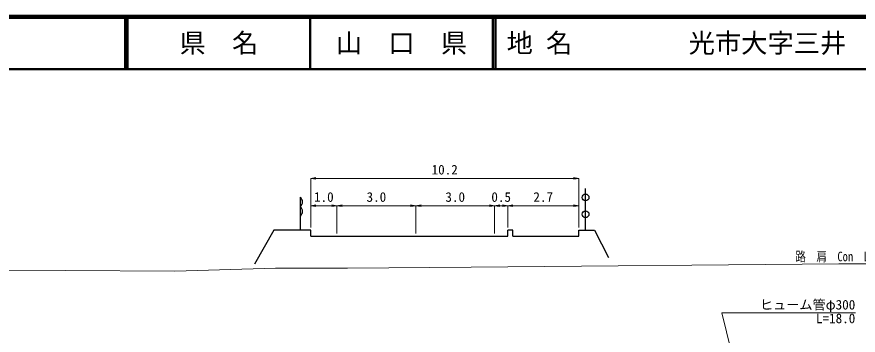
# Model space of a CAD drawing. Units: millimetres at full size, sheet at 1:1000, with parts at other scales. Extents: x 40000 to 680000, y 20000 to 380000.
# Drawn here: x 277160 to 437290, y 319331 to 380000 of the extents above; entities that cross this region are included whole.
import ezdxf
from ezdxf.enums import TextEntityAlignment as Align

# ---------------------------------------------------------------- set-up
doc = ezdxf.new("R2010")
doc.units = ezdxf.units.MM
doc.header["$LTSCALE"] = 1000
for name, color, linetype, lineweight in [('M-BGD', 7, 'Continuous', 25), ('M-STR-HTXT', 7, 'Continuous', 13), ('M-TTL', 2, 'Continuous', 140), ('M-TTL-LINE', 7, 'Continuous', 50)]:
    doc.layers.add(name, color=color, linetype=linetype, lineweight=lineweight)
doc.layers.add('M-TTL-TXT', color=7, linetype='Continuous')
doc.styles.add('ＭＳ ゴシック', font='')
doc.styles.get('ＭＳ ゴシック').set_extended_font_data('MS Gothic')

# ---------------------------------------------------------------- blocks, each defined once
blk = doc.blocks.new('open_arrow')
at = {"color": 0, "linetype": 'Continuous', "lineweight": -2}
blk.add_lwpolyline([(7.5, 1.25), (0, 0), (7.5, -1.25)], dxfattribs=at)

msp = doc.modelspace()

# ---------------------------------------------------------------- linework, layer by layer
at = {"layer": 'M-BGD'}
for p, q in [((385402, 339356), (385402, 347301)), ((331134, 339356), (331134, 345620)), ((370593, 338230), (370593, 339356)), ((371593, 339356), (370593, 339356)), ((371593, 338230), (371593, 339356)), ((371593, 338230), (384093, 338230)), ((387082, 339356), (389764, 334154))]:
    msp.add_line(p, q, dxfattribs=at)
for points in [[(329174, 339356), (326050, 339356), (322400, 332892)], [(333093, 338230), (333093, 339356), (329174, 339356)], [(333093, 338230), (338093, 338230), (353093, 338230), (368093, 338230), (370593, 338230)], [(384093, 338230), (384093, 339356), (387082, 339356)]]:
    msp.add_lwpolyline(points, dxfattribs=at)
for centre in [(385402, 345585), (385402, 342380)]:
    msp.add_circle(centre, 650, dxfattribs=at)
for centre in [(330329, 344722), (330329, 342927)]:
    msp.add_arc(centre, 1206, 311.87413, 48.12587, dxfattribs=at)
at = {"layer": 'M-STR-HTXT'}
for p, q in [((333093, 339856), (333093, 349216)), ((333093, 349215), (384093, 349215)), ((384093, 339856), (384093, 349216)), ((333093, 344008), (338093, 344008)), ((338093, 338730), (338093, 344009)), ((338093, 344008), (353093, 344008)), ((353093, 338730), (353093, 344009)), ((353093, 344008), (368093, 344008)), ((368093, 338730), (368093, 344009)), ((368093, 344008), (370593, 344008)), ((370593, 339856), (370593, 344009)), ((370593, 344008), (384093, 344008))]:
    msp.add_line(p, q, dxfattribs=at)
for points in [[(72485, 334025), (172591, 332824), (272628, 331737), (286378, 331663), (307247, 331542), (326413, 332101), (340076, 332106), (363617, 332267), (433581, 332921), (449124, 332913), (466403, 332845), (488157, 332529), (569049, 331981)], [(419086, 292048), (411337, 323570), (436750, 323570)]]:
    msp.add_lwpolyline(points, dxfattribs=at)
at = {"layer": 'M-TTL'}
msp.add_line((680000, 380000), (40000, 380000), dxfattribs=at)
at = {"layer": 'M-TTL-LINE'}
for p, q in [((297750, 380000), (297750, 370000)), ((298250, 380000), (298250, 370000)), ((333000, 380000), (333000, 370000)), ((367750, 380000), (367750, 370000)), ((368250, 380000), (368250, 370000)), ((40000, 370000), (680000, 370000))]:
    msp.add_line(p, q, dxfattribs=at)

# ---------------------------------------------------------------- block references
at = {"layer": 'M-STR-HTXT', "xscale": 133, "yscale": 133}
for p in [(333093, 349215), (333093, 344008), (338093, 344008), (353093, 344008), (368093, 344008), (370593, 344008)]:
    msp.add_blockref('open_arrow', p, dxfattribs=at)
at = {"layer": 'M-STR-HTXT', "xscale": 133, "yscale": 133, "rotation": 180}
for p in [(384093, 349215), (338093, 344008), (353093, 344008), (368093, 344008), (370593, 344008), (384093, 344008)]:
    msp.add_blockref('open_arrow', p, dxfattribs=at)

# ---------------------------------------------------------------- texts
at = {"layer": 'M-STR-HTXT', "style": 'ＭＳ ゴシック'}
for s, p in [('10.2', (358593, 349402)), ('1.0', (335593, 344196)), ('3.0', (345593, 344196)), ('3.0', (360593, 344196)), ('0.5', (369343, 344196)), ('2.7', (377343, 344196))]:
    msp.add_text(s, height=1833, dxfattribs=at).set_placement(p, align=Align.BOTTOM_CENTER)
at = {"layer": 'M-STR-HTXT', "style": 'ＭＳ ゴシック', "width": 0.8}
msp.add_text('路  肩  Con  L=500.0', height=1833, dxfattribs=at).set_placement((435328, 332869), align=Align.BOTTOM_CENTER)
at = {"layer": 'M-STR-HTXT', "style": 'ＭＳ ゴシック'}
for s, p in [('ヒューム管φ300', (436740, 323670)), ('L=18.0', (436740, 321070))]:
    msp.add_text(s, height=1833, dxfattribs=at).set_placement(p, align=Align.BOTTOM_RIGHT)
at = {"layer": 'M-TTL-TXT', "style": 'ＭＳ ゴシック'}
for s, p in [('県\u3000名', (315625, 375000)), ('山\u3000口\u3000県', (350375, 375000))]:
    msp.add_text(s, height=3666, dxfattribs=at).set_placement(p, align=Align.MIDDLE_CENTER)
for s, p in [('地 名', (370380, 375000)), ('光市大字三井', (405024, 375000))]:
    msp.add_text(s, height=3666, dxfattribs=at).set_placement(p, align=Align.MIDDLE_LEFT)

doc.saveas('drawing.dxf')
